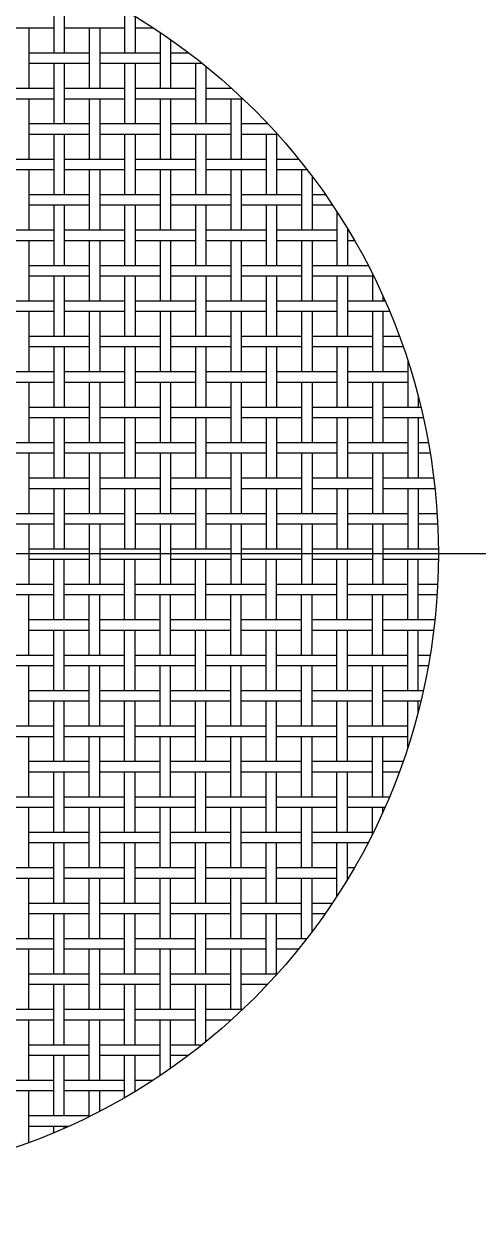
# Model space of a CAD drawing. Extents: x 0.5 to 96.1, y 0 to 68.5.
# Drawn here: x 49.28 to 60.16, y 25.85 to 54.21 of the extents above; entities that cross this region are included whole.
import ezdxf

# ---------------------------------------------------------------- set-up
doc = ezdxf.new("R2010")
doc.units = 0
doc.linetypes.add('CENTER', pattern=[50.8, 31.75, -6.35, 6.35, -6.35])
doc.layers.get('0').update_dxf_attribs({"linetype": 'CONTINUOUS'})
doc.layers.add('CENTER', color=1, linetype='CENTER')

msp = doc.modelspace()

# ---------------------------------------------------------------- linework, layer by layer
at = {"color": 7, "linetype": 'CONTINUOUS'}
for p, q in [((50.001, 54.953), (50.001, 53.51)), ((50.251, 54.953), (50.251, 53.51)), ((51.695, 54.525), (51.695, 53.51)), ((51.945, 54.378), (51.945, 53.51)), ((48.558, 54.107), (50.001, 54.107)), ((49.405, 54.107), (49.405, 52.663)), ((50.251, 54.107), (51.695, 54.107)), ((50.848, 54.107), (50.848, 52.663)), ((51.098, 54.107), (51.098, 52.663)), ((51.945, 54.107), (52.377, 54.107)), ((52.541, 53.998), (52.541, 52.663)), ((52.791, 53.827), (52.791, 52.663)), ((49.405, 53.51), (50.848, 53.51)), ((51.098, 53.51), (52.541, 53.51)), ((52.791, 53.51), (53.228, 53.51)), ((49.405, 53.26), (50.848, 53.26)), ((50.001, 53.26), (50.001, 51.817)), ((50.251, 53.26), (50.251, 51.817)), ((51.098, 53.26), (52.541, 53.26)), ((51.695, 53.26), (51.695, 51.817)), ((51.945, 53.26), (51.945, 51.817)), ((52.791, 53.26), (53.551, 53.26)), ((53.388, 53.26), (53.388, 51.817)), ((53.638, 53.19), (53.638, 51.817)), ((48.558, 52.663), (50.001, 52.663)), ((50.251, 52.663), (51.695, 52.663)), ((51.945, 52.663), (53.388, 52.663)), ((53.638, 52.663), (54.254, 52.663)), ((54.235, 52.681), (54.235, 52.663)), ((48.558, 52.413), (50.001, 52.413)), ((49.405, 52.413), (49.405, 50.97)), ((50.251, 52.413), (51.695, 52.413)), ((50.848, 52.413), (50.848, 50.97)), ((51.098, 52.413), (51.098, 50.97)), ((51.945, 52.413), (53.388, 52.413)), ((52.541, 52.413), (52.541, 50.97)), ((52.791, 52.413), (52.791, 50.97)), ((53.638, 52.413), (54.524, 52.413)), ((54.235, 52.413), (54.235, 50.97)), ((54.485, 52.413), (54.485, 50.97)), ((49.405, 51.817), (50.848, 51.817)), ((51.098, 51.817), (52.541, 51.817)), ((52.791, 51.817), (54.235, 51.817)), ((54.485, 51.817), (55.118, 51.817)), ((55.081, 51.856), (55.081, 51.817)), ((49.405, 51.567), (50.848, 51.567)), ((50.001, 51.567), (50.001, 50.123)), ((50.251, 51.567), (50.251, 50.123)), ((51.098, 51.567), (52.541, 51.567)), ((51.695, 51.567), (51.695, 50.123)), ((51.945, 51.567), (51.945, 50.123)), ((52.791, 51.567), (54.235, 51.567)), ((53.388, 51.567), (53.388, 50.123)), ((53.638, 51.567), (53.638, 50.123)), ((54.485, 51.567), (55.349, 51.567)), ((55.081, 51.567), (55.081, 50.123)), ((55.331, 51.567), (55.331, 50.123)), ((48.558, 50.97), (50.001, 50.97)), ((50.251, 50.97), (51.695, 50.97)), ((51.945, 50.97), (53.388, 50.97)), ((53.638, 50.97), (55.081, 50.97)), ((55.331, 50.97), (55.858, 50.97)), ((48.558, 50.72), (50.001, 50.72)), ((49.405, 50.72), (49.405, 49.277)), ((50.251, 50.72), (51.695, 50.72)), ((50.848, 50.72), (50.848, 49.277)), ((51.098, 50.72), (51.098, 49.277)), ((51.945, 50.72), (53.388, 50.72)), ((52.541, 50.72), (52.541, 49.277)), ((52.791, 50.72), (52.791, 49.277)), ((53.638, 50.72), (55.081, 50.72)), ((54.235, 50.72), (54.235, 49.277)), ((54.485, 50.72), (54.485, 49.277)), ((55.331, 50.72), (56.056, 50.72)), ((55.928, 50.72), (55.928, 49.277)), ((56.178, 50.561), (56.178, 49.277)), ((49.405, 50.123), (50.848, 50.123)), ((51.098, 50.123), (52.541, 50.123)), ((52.791, 50.123), (54.235, 50.123)), ((54.485, 50.123), (55.928, 50.123)), ((56.178, 50.123), (56.495, 50.123)), ((49.405, 49.873), (50.848, 49.873)), ((50.001, 49.873), (50.001, 48.43)), ((50.251, 49.873), (50.251, 48.43)), ((51.098, 49.873), (52.541, 49.873)), ((51.695, 49.873), (51.695, 48.43)), ((51.945, 49.873), (51.945, 48.43)), ((52.791, 49.873), (54.235, 49.873)), ((53.388, 49.873), (53.388, 48.43)), ((53.638, 49.873), (53.638, 48.43)), ((54.485, 49.873), (55.928, 49.873)), ((55.081, 49.873), (55.081, 48.43)), ((55.331, 49.873), (55.331, 48.43)), ((56.178, 49.873), (56.666, 49.873)), ((56.775, 49.709), (56.775, 48.43)), ((48.558, 49.277), (50.001, 49.277)), ((50.251, 49.277), (51.695, 49.277)), ((51.945, 49.277), (53.388, 49.277)), ((53.638, 49.277), (55.081, 49.277)), ((55.331, 49.277), (56.775, 49.277)), ((57.025, 49.311), (57.025, 48.43)), ((57.025, 49.277), (57.045, 49.277)), ((48.558, 49.027), (50.001, 49.027)), ((49.405, 49.027), (49.405, 47.583)), ((50.251, 49.027), (51.695, 49.027)), ((50.848, 49.027), (50.848, 47.583)), ((51.098, 49.027), (51.098, 47.583)), ((51.945, 49.027), (53.388, 49.027)), ((52.541, 49.027), (52.541, 47.583)), ((52.791, 49.027), (52.791, 47.583)), ((53.638, 49.027), (55.081, 49.027)), ((54.235, 49.027), (54.235, 47.583)), ((54.485, 49.027), (54.485, 47.583)), ((55.331, 49.027), (56.775, 49.027)), ((55.928, 49.027), (55.928, 47.583)), ((56.178, 49.027), (56.178, 47.583)), ((57.025, 49.027), (57.193, 49.027)), ((49.405, 48.43), (50.848, 48.43)), ((51.098, 48.43), (52.541, 48.43)), ((52.791, 48.43), (54.235, 48.43)), ((54.485, 48.43), (55.928, 48.43)), ((56.178, 48.43), (57.519, 48.43)), ((57.621, 48.229), (57.621, 47.583)), ((49.405, 48.18), (50.848, 48.18)), ((50.001, 48.18), (50.001, 46.737)), ((50.251, 48.18), (50.251, 46.737)), ((51.098, 48.18), (52.541, 48.18)), ((51.695, 48.18), (51.695, 46.737)), ((51.945, 48.18), (51.945, 46.737)), ((52.791, 48.18), (54.235, 48.18)), ((53.388, 48.18), (53.388, 46.737)), ((53.638, 48.18), (53.638, 46.737)), ((54.485, 48.18), (55.928, 48.18)), ((55.081, 48.18), (55.081, 46.737)), ((55.331, 48.18), (55.331, 46.737)), ((56.178, 48.18), (57.621, 48.18)), ((56.775, 48.18), (56.775, 46.737)), ((57.025, 48.18), (57.025, 46.737)), ((57.871, 47.703), (57.871, 47.583)), ((48.558, 47.583), (50.001, 47.583)), ((50.251, 47.583), (51.695, 47.583)), ((51.945, 47.583), (53.388, 47.583)), ((53.638, 47.583), (55.081, 47.583)), ((55.331, 47.583), (56.775, 47.583)), ((57.025, 47.583), (57.925, 47.583)), ((48.558, 47.333), (50.001, 47.333)), ((49.405, 47.333), (49.405, 45.89)), ((50.251, 47.333), (51.695, 47.333)), ((50.848, 47.333), (50.848, 45.89)), ((51.098, 47.333), (51.098, 45.89)), ((51.945, 47.333), (53.388, 47.333)), ((52.541, 47.333), (52.541, 45.89)), ((52.791, 47.333), (52.791, 45.89)), ((53.638, 47.333), (55.081, 47.333)), ((54.235, 47.333), (54.235, 45.89)), ((54.485, 47.333), (54.485, 45.89)), ((55.331, 47.333), (56.775, 47.333)), ((55.928, 47.333), (55.928, 45.89)), ((56.178, 47.333), (56.178, 45.89)), ((57.025, 47.333), (58.032, 47.333)), ((57.621, 47.333), (57.621, 45.89)), ((57.871, 47.333), (57.871, 45.89)), ((49.405, 46.737), (50.848, 46.737)), ((51.098, 46.737), (52.541, 46.737)), ((52.791, 46.737), (54.235, 46.737)), ((54.485, 46.737), (55.928, 46.737)), ((56.178, 46.737), (57.621, 46.737)), ((57.871, 46.737), (58.268, 46.737)), ((49.405, 46.487), (50.848, 46.487)), ((50.001, 46.487), (50.001, 45.043)), ((50.251, 46.487), (50.251, 45.043)), ((51.098, 46.487), (52.541, 46.487)), ((51.695, 46.487), (51.695, 45.043)), ((51.945, 46.487), (51.945, 45.043)), ((52.791, 46.487), (54.235, 46.487)), ((53.388, 46.487), (53.388, 45.043)), ((53.638, 46.487), (53.638, 45.043)), ((54.485, 46.487), (55.928, 46.487)), ((55.081, 46.487), (55.081, 45.043)), ((55.331, 46.487), (55.331, 45.043)), ((56.178, 46.487), (57.621, 46.487)), ((56.775, 46.487), (56.775, 45.043)), ((57.025, 46.487), (57.025, 45.043)), ((57.871, 46.487), (58.358, 46.487)), ((58.468, 46.159), (58.468, 45.043)), ((48.558, 45.89), (50.001, 45.89)), ((50.251, 45.89), (51.695, 45.89)), ((51.945, 45.89), (53.388, 45.89)), ((53.638, 45.89), (55.081, 45.89)), ((55.331, 45.89), (56.775, 45.89)), ((57.025, 45.89), (58.468, 45.89)), ((48.558, 45.64), (50.001, 45.64)), ((49.405, 45.64), (49.405, 44.197)), ((50.251, 45.64), (51.695, 45.64)), ((50.848, 45.64), (50.848, 44.197)), ((51.098, 45.64), (51.098, 44.197)), ((51.945, 45.64), (53.388, 45.64)), ((52.541, 45.64), (52.541, 44.197)), ((52.791, 45.64), (52.791, 44.197)), ((53.638, 45.64), (55.081, 45.64)), ((54.235, 45.64), (54.235, 44.197)), ((54.485, 45.64), (54.485, 44.197)), ((55.331, 45.64), (56.775, 45.64)), ((55.928, 45.64), (55.928, 44.197)), ((56.178, 45.64), (56.178, 44.197)), ((57.025, 45.64), (58.468, 45.64)), ((57.621, 45.64), (57.621, 44.197)), ((57.871, 45.64), (57.871, 44.197)), ((58.718, 45.302), (58.718, 45.043)), ((49.405, 45.043), (50.848, 45.043)), ((51.098, 45.043), (52.541, 45.043)), ((52.791, 45.043), (54.235, 45.043)), ((54.485, 45.043), (55.928, 45.043)), ((56.178, 45.043), (57.621, 45.043)), ((57.871, 45.043), (58.783, 45.043)), ((49.405, 44.793), (50.848, 44.793)), ((50.001, 44.793), (50.001, 43.35)), ((50.251, 44.793), (50.251, 43.35)), ((51.098, 44.793), (52.541, 44.793)), ((51.695, 44.793), (51.695, 43.35)), ((51.945, 44.793), (51.945, 43.35)), ((52.791, 44.793), (54.235, 44.793)), ((53.388, 44.793), (53.388, 43.35)), ((53.638, 44.793), (53.638, 43.35)), ((54.485, 44.793), (55.928, 44.793)), ((55.081, 44.793), (55.081, 43.35)), ((55.331, 44.793), (55.331, 43.35)), ((56.178, 44.793), (57.621, 44.793)), ((56.775, 44.793), (56.775, 43.35)), ((57.025, 44.793), (57.025, 43.35)), ((57.871, 44.793), (58.841, 44.793)), ((58.468, 44.793), (58.468, 43.35)), ((58.718, 44.793), (58.718, 43.35)), ((48.558, 44.197), (50.001, 44.197)), ((50.251, 44.197), (51.695, 44.197)), ((51.945, 44.197), (53.388, 44.197)), ((53.638, 44.197), (55.081, 44.197)), ((55.331, 44.197), (56.775, 44.197)), ((57.025, 44.197), (58.468, 44.197)), ((58.718, 44.197), (58.961, 44.197)), ((48.558, 43.947), (50.001, 43.947)), ((49.405, 43.947), (49.405, 42.503)), ((50.251, 43.947), (51.695, 43.947)), ((50.848, 43.947), (50.848, 42.503)), ((51.098, 43.947), (51.098, 42.503)), ((51.945, 43.947), (53.388, 43.947)), ((52.541, 43.947), (52.541, 42.503)), ((52.791, 43.947), (52.791, 42.503)), ((53.638, 43.947), (55.081, 43.947)), ((54.235, 43.947), (54.235, 42.503)), ((54.485, 43.947), (54.485, 42.503)), ((55.331, 43.947), (56.775, 43.947)), ((55.928, 43.947), (55.928, 42.503)), ((56.178, 43.947), (56.178, 42.503)), ((57.025, 43.947), (58.468, 43.947)), ((57.621, 43.947), (57.621, 42.503)), ((57.871, 43.947), (57.871, 42.503)), ((58.718, 43.947), (59.004, 43.947)), ((49.405, 43.35), (50.848, 43.35)), ((51.098, 43.35), (52.541, 43.35)), ((52.791, 43.35), (54.235, 43.35)), ((54.485, 43.35), (55.928, 43.35)), ((56.178, 43.35), (57.621, 43.35)), ((57.871, 43.35), (59.089, 43.35)), ((49.405, 43.1), (50.848, 43.1)), ((50.001, 43.1), (50.001, 41.657)), ((50.251, 43.1), (50.251, 41.657)), ((51.098, 43.1), (52.541, 43.1)), ((51.695, 43.1), (51.695, 41.657)), ((51.945, 43.1), (51.945, 41.657)), ((52.791, 43.1), (54.235, 43.1)), ((53.388, 43.1), (53.388, 41.657)), ((53.638, 43.1), (53.638, 41.657)), ((54.485, 43.1), (55.928, 43.1)), ((55.081, 43.1), (55.081, 41.657)), ((55.331, 43.1), (55.331, 41.657)), ((56.178, 43.1), (57.621, 43.1)), ((56.775, 43.1), (56.775, 41.657)), ((57.025, 43.1), (57.025, 41.657)), ((57.871, 43.1), (59.117, 43.1)), ((58.468, 43.1), (58.468, 41.657)), ((58.718, 43.1), (58.718, 41.657)), ((48.558, 42.503), (50.001, 42.503)), ((50.251, 42.503), (51.695, 42.503)), ((51.945, 42.503), (53.388, 42.503)), ((53.638, 42.503), (55.081, 42.503)), ((55.331, 42.503), (56.775, 42.503)), ((57.025, 42.503), (58.468, 42.503)), ((58.718, 42.503), (59.168, 42.503)), ((48.558, 42.253), (50.001, 42.253)), ((49.405, 42.253), (49.405, 40.81)), ((50.251, 42.253), (51.695, 42.253)), ((50.848, 42.253), (50.848, 40.81)), ((51.098, 42.253), (51.098, 40.81)), ((51.945, 42.253), (53.388, 42.253)), ((52.541, 42.253), (52.541, 40.81)), ((52.791, 42.253), (52.791, 40.81)), ((53.638, 42.253), (55.081, 42.253)), ((54.235, 42.253), (54.235, 40.81)), ((54.485, 42.253), (54.485, 40.81)), ((55.331, 42.253), (56.775, 42.253)), ((55.928, 42.253), (55.928, 40.81)), ((56.178, 42.253), (56.178, 40.81)), ((57.025, 42.253), (58.468, 42.253)), ((57.621, 42.253), (57.621, 40.81)), ((57.871, 42.253), (57.871, 40.81)), ((58.718, 42.253), (59.182, 42.253)), ((49.405, 41.657), (50.848, 41.657)), ((49.405, 41.407), (50.848, 41.407)), ((50.001, 39.963), (50.001, 41.407)), ((50.251, 39.963), (50.251, 41.407)), ((51.098, 41.657), (52.541, 41.657)), ((51.098, 41.407), (52.541, 41.407)), ((51.695, 39.963), (51.695, 41.407)), ((51.945, 39.963), (51.945, 41.407)), ((52.791, 41.657), (54.235, 41.657)), ((52.791, 41.407), (54.235, 41.407)), ((53.388, 39.963), (53.388, 41.407)), ((53.638, 39.963), (53.638, 41.407)), ((54.485, 41.657), (55.928, 41.657)), ((54.485, 41.407), (55.928, 41.407)), ((55.081, 39.963), (55.081, 41.407)), ((55.331, 39.963), (55.331, 41.407)), ((56.178, 41.657), (57.621, 41.657)), ((56.178, 41.407), (57.621, 41.407)), ((56.775, 39.963), (56.775, 41.407)), ((57.025, 39.963), (57.025, 41.407)), ((57.871, 41.657), (59.199, 41.657)), ((57.871, 41.407), (59.199, 41.407)), ((58.468, 39.963), (58.468, 41.407)), ((58.718, 39.963), (58.718, 41.407)), ((48.558, 40.81), (50.001, 40.81)), ((48.558, 40.56), (50.001, 40.56)), ((49.405, 39.117), (49.405, 40.56)), ((50.251, 40.81), (51.695, 40.81)), ((50.251, 40.56), (51.695, 40.56)), ((50.848, 39.117), (50.848, 40.56)), ((51.098, 39.117), (51.098, 40.56)), ((51.945, 40.81), (53.388, 40.81)), ((51.945, 40.56), (53.388, 40.56)), ((52.541, 39.117), (52.541, 40.56)), ((52.791, 39.117), (52.791, 40.56)), ((53.638, 40.81), (55.081, 40.81)), ((53.638, 40.56), (55.081, 40.56)), ((54.235, 39.117), (54.235, 40.56)), ((54.485, 39.117), (54.485, 40.56)), ((55.331, 40.81), (56.775, 40.81)), ((55.331, 40.56), (56.775, 40.56)), ((55.928, 39.117), (55.928, 40.56)), ((56.178, 39.117), (56.178, 40.56)), ((57.025, 40.81), (58.468, 40.81)), ((57.025, 40.56), (58.468, 40.56)), ((57.621, 39.117), (57.621, 40.56)), ((57.871, 39.117), (57.871, 40.56)), ((58.718, 40.81), (59.182, 40.81)), ((58.718, 40.56), (59.168, 40.56)), ((49.405, 39.963), (50.848, 39.963)), ((49.405, 39.713), (50.848, 39.713)), ((50.001, 38.27), (50.001, 39.713)), ((50.251, 38.27), (50.251, 39.713)), ((51.098, 39.963), (52.541, 39.963)), ((51.098, 39.713), (52.541, 39.713)), ((51.695, 38.27), (51.695, 39.713)), ((51.945, 38.27), (51.945, 39.713)), ((52.791, 39.963), (54.235, 39.963)), ((52.791, 39.713), (54.235, 39.713)), ((53.388, 38.27), (53.388, 39.713)), ((53.638, 38.27), (53.638, 39.713)), ((54.485, 39.963), (55.928, 39.963)), ((54.485, 39.713), (55.928, 39.713)), ((55.081, 38.27), (55.081, 39.713)), ((55.331, 38.27), (55.331, 39.713)), ((56.178, 39.963), (57.621, 39.963)), ((56.178, 39.713), (57.621, 39.713)), ((56.775, 38.27), (56.775, 39.713)), ((57.025, 38.27), (57.025, 39.713)), ((57.871, 39.963), (59.117, 39.963)), ((57.871, 39.713), (59.089, 39.713)), ((58.468, 38.27), (58.468, 39.713)), ((58.718, 38.27), (58.718, 39.713)), ((48.558, 39.117), (50.001, 39.117)), ((48.558, 38.867), (50.001, 38.867)), ((49.405, 37.423), (49.405, 38.867)), ((50.251, 39.117), (51.695, 39.117)), ((50.251, 38.867), (51.695, 38.867)), ((50.848, 37.423), (50.848, 38.867)), ((51.098, 37.423), (51.098, 38.867)), ((51.945, 39.117), (53.388, 39.117)), ((51.945, 38.867), (53.388, 38.867)), ((52.541, 37.423), (52.541, 38.867)), ((52.791, 37.423), (52.791, 38.867)), ((53.638, 39.117), (55.081, 39.117)), ((53.638, 38.867), (55.081, 38.867)), ((54.235, 37.423), (54.235, 38.867)), ((54.485, 37.423), (54.485, 38.867)), ((55.331, 39.117), (56.775, 39.117)), ((55.331, 38.867), (56.775, 38.867)), ((55.928, 37.423), (55.928, 38.867)), ((56.178, 37.423), (56.178, 38.867)), ((57.025, 39.117), (58.468, 39.117)), ((57.025, 38.867), (58.468, 38.867)), ((57.621, 37.423), (57.621, 38.867)), ((57.871, 37.423), (57.871, 38.867)), ((58.718, 39.117), (59.004, 39.117)), ((58.718, 38.867), (58.961, 38.867)), ((49.405, 38.27), (50.848, 38.27)), ((49.405, 38.02), (50.848, 38.02)), ((50.001, 36.577), (50.001, 38.02)), ((50.251, 36.577), (50.251, 38.02)), ((51.098, 38.27), (52.541, 38.27)), ((51.098, 38.02), (52.541, 38.02)), ((51.695, 36.577), (51.695, 38.02)), ((51.945, 36.577), (51.945, 38.02)), ((52.791, 38.27), (54.235, 38.27)), ((52.791, 38.02), (54.235, 38.02)), ((53.388, 36.577), (53.388, 38.02)), ((53.638, 36.577), (53.638, 38.02)), ((54.485, 38.27), (55.928, 38.27)), ((54.485, 38.02), (55.928, 38.02)), ((55.081, 36.577), (55.081, 38.02)), ((55.331, 36.577), (55.331, 38.02)), ((56.178, 38.27), (57.621, 38.27)), ((56.178, 38.02), (57.621, 38.02)), ((56.775, 36.577), (56.775, 38.02)), ((57.025, 36.577), (57.025, 38.02)), ((57.871, 38.27), (58.841, 38.27)), ((57.871, 38.02), (58.783, 38.02)), ((58.468, 36.904), (58.468, 38.02)), ((58.718, 37.761), (58.718, 38.02)), ((48.558, 37.423), (50.001, 37.423)), ((48.558, 37.173), (50.001, 37.173)), ((49.405, 35.73), (49.405, 37.173)), ((50.251, 37.423), (51.695, 37.423)), ((50.251, 37.173), (51.695, 37.173)), ((50.848, 35.73), (50.848, 37.173)), ((51.098, 35.73), (51.098, 37.173)), ((51.945, 37.423), (53.388, 37.423)), ((51.945, 37.173), (53.388, 37.173)), ((52.541, 35.73), (52.541, 37.173)), ((52.791, 35.73), (52.791, 37.173)), ((53.638, 37.423), (55.081, 37.423)), ((53.638, 37.173), (55.081, 37.173)), ((54.235, 35.73), (54.235, 37.173)), ((54.485, 35.73), (54.485, 37.173)), ((55.331, 37.423), (56.775, 37.423)), ((55.331, 37.173), (56.775, 37.173)), ((55.928, 35.73), (55.928, 37.173)), ((56.178, 35.73), (56.178, 37.173)), ((57.025, 37.423), (58.468, 37.423)), ((57.025, 37.173), (58.468, 37.173)), ((57.621, 35.73), (57.621, 37.173)), ((57.871, 35.73), (57.871, 37.173)), ((49.405, 36.577), (50.848, 36.577)), ((49.405, 36.327), (50.848, 36.327)), ((50.001, 34.883), (50.001, 36.327)), ((50.251, 34.883), (50.251, 36.327)), ((51.098, 36.577), (52.541, 36.577)), ((51.098, 36.327), (52.541, 36.327)), ((51.695, 34.883), (51.695, 36.327)), ((51.945, 34.883), (51.945, 36.327)), ((52.791, 36.577), (54.235, 36.577)), ((52.791, 36.327), (54.235, 36.327)), ((53.388, 34.883), (53.388, 36.327)), ((53.638, 34.883), (53.638, 36.327)), ((54.485, 36.577), (55.928, 36.577)), ((54.485, 36.327), (55.928, 36.327)), ((55.081, 34.883), (55.081, 36.327)), ((55.331, 34.883), (55.331, 36.327)), ((56.178, 36.577), (57.621, 36.577)), ((56.178, 36.327), (57.621, 36.327)), ((56.775, 34.883), (56.775, 36.327)), ((57.025, 34.883), (57.025, 36.327)), ((57.871, 36.577), (58.358, 36.577)), ((57.871, 36.327), (58.268, 36.327)), ((48.558, 35.73), (50.001, 35.73)), ((48.558, 35.48), (50.001, 35.48)), ((49.405, 34.037), (49.405, 35.48)), ((50.251, 35.73), (51.695, 35.73)), ((50.251, 35.48), (51.695, 35.48)), ((50.848, 34.037), (50.848, 35.48)), ((51.098, 34.037), (51.098, 35.48)), ((51.945, 35.73), (53.388, 35.73)), ((51.945, 35.48), (53.388, 35.48)), ((52.541, 34.037), (52.541, 35.48)), ((52.791, 34.037), (52.791, 35.48)), ((53.638, 35.73), (55.081, 35.73)), ((53.638, 35.48), (55.081, 35.48)), ((54.235, 34.037), (54.235, 35.48)), ((54.485, 34.037), (54.485, 35.48)), ((55.331, 35.73), (56.775, 35.73)), ((55.331, 35.48), (56.775, 35.48)), ((55.928, 34.037), (55.928, 35.48)), ((56.178, 34.037), (56.178, 35.48)), ((57.025, 35.73), (58.032, 35.73)), ((57.025, 35.48), (57.925, 35.48)), ((57.621, 34.834), (57.621, 35.48)), ((57.871, 35.36), (57.871, 35.48)), ((49.405, 34.883), (50.848, 34.883)), ((51.098, 34.883), (52.541, 34.883)), ((52.791, 34.883), (54.235, 34.883)), ((54.485, 34.883), (55.928, 34.883)), ((56.178, 34.883), (57.621, 34.883)), ((49.405, 34.633), (50.848, 34.633)), ((50.001, 33.19), (50.001, 34.633)), ((50.251, 33.19), (50.251, 34.633)), ((51.098, 34.633), (52.541, 34.633)), ((51.695, 33.19), (51.695, 34.633)), ((51.945, 33.19), (51.945, 34.633)), ((52.791, 34.633), (54.235, 34.633)), ((53.388, 33.19), (53.388, 34.633)), ((53.638, 33.19), (53.638, 34.633)), ((54.485, 34.633), (55.928, 34.633)), ((55.081, 33.19), (55.081, 34.633)), ((55.331, 33.19), (55.331, 34.633)), ((56.178, 34.633), (57.519, 34.633)), ((56.775, 33.354), (56.775, 34.633)), ((57.025, 33.752), (57.025, 34.633)), ((48.558, 34.037), (50.001, 34.037)), ((50.251, 34.037), (51.695, 34.037)), ((51.945, 34.037), (53.388, 34.037)), ((53.638, 34.037), (55.081, 34.037)), ((55.331, 34.037), (56.775, 34.037)), ((57.025, 34.037), (57.193, 34.037)), ((48.558, 33.787), (50.001, 33.787)), ((49.405, 32.343), (49.405, 33.787)), ((50.251, 33.787), (51.695, 33.787)), ((50.848, 32.343), (50.848, 33.787)), ((51.098, 32.343), (51.098, 33.787)), ((51.945, 33.787), (53.388, 33.787)), ((52.541, 32.343), (52.541, 33.787)), ((52.791, 32.343), (52.791, 33.787)), ((53.638, 33.787), (55.081, 33.787)), ((54.235, 32.343), (54.235, 33.787)), ((54.485, 32.343), (54.485, 33.787)), ((55.331, 33.787), (56.775, 33.787)), ((55.928, 32.343), (55.928, 33.787)), ((56.178, 32.503), (56.178, 33.787)), ((57.025, 33.787), (57.045, 33.787)), ((49.405, 33.19), (50.848, 33.19)), ((51.098, 33.19), (52.541, 33.19)), ((52.791, 33.19), (54.235, 33.19)), ((54.485, 33.19), (55.928, 33.19)), ((56.178, 33.19), (56.666, 33.19)), ((49.405, 32.94), (50.848, 32.94)), ((50.001, 31.497), (50.001, 32.94)), ((50.251, 31.497), (50.251, 32.94)), ((51.098, 32.94), (52.541, 32.94)), ((51.695, 31.497), (51.695, 32.94)), ((51.945, 31.497), (51.945, 32.94)), ((52.791, 32.94), (54.235, 32.94)), ((53.388, 31.497), (53.388, 32.94)), ((53.638, 31.497), (53.638, 32.94)), ((54.485, 32.94), (55.928, 32.94)), ((55.081, 31.497), (55.081, 32.94)), ((55.331, 31.497), (55.331, 32.94)), ((56.178, 32.94), (56.495, 32.94)), ((48.558, 32.343), (50.001, 32.343)), ((50.251, 32.343), (51.695, 32.343)), ((51.945, 32.343), (53.388, 32.343)), ((53.638, 32.343), (55.081, 32.343)), ((55.331, 32.343), (56.056, 32.343)), ((48.558, 32.093), (50.001, 32.093)), ((49.405, 30.65), (49.405, 32.093)), ((50.251, 32.093), (51.695, 32.093)), ((50.848, 30.65), (50.848, 32.093)), ((51.098, 30.65), (51.098, 32.093)), ((51.945, 32.093), (53.388, 32.093)), ((52.541, 30.65), (52.541, 32.093)), ((52.791, 30.65), (52.791, 32.093)), ((53.638, 32.093), (55.081, 32.093)), ((54.235, 30.65), (54.235, 32.093)), ((54.485, 30.65), (54.485, 32.093)), ((55.331, 32.093), (55.858, 32.093)), ((49.405, 31.497), (50.848, 31.497)), ((51.098, 31.497), (52.541, 31.497)), ((52.791, 31.497), (54.235, 31.497)), ((54.485, 31.497), (55.349, 31.497)), ((49.405, 31.247), (50.848, 31.247)), ((50.001, 29.803), (50.001, 31.247)), ((50.251, 29.803), (50.251, 31.247)), ((51.098, 31.247), (52.541, 31.247)), ((51.695, 29.803), (51.695, 31.247)), ((51.945, 29.803), (51.945, 31.247)), ((52.791, 31.247), (54.235, 31.247)), ((53.388, 29.803), (53.388, 31.247)), ((53.638, 29.873), (53.638, 31.247)), ((54.485, 31.247), (55.118, 31.247)), ((55.081, 31.208), (55.081, 31.247)), ((48.558, 30.65), (50.001, 30.65)), ((50.251, 30.65), (51.695, 30.65)), ((51.945, 30.65), (53.388, 30.65)), ((53.638, 30.65), (54.524, 30.65)), ((48.558, 30.4), (50.001, 30.4)), ((49.405, 28.957), (49.405, 30.4)), ((50.251, 30.4), (51.695, 30.4)), ((50.848, 28.957), (50.848, 30.4)), ((51.098, 28.957), (51.098, 30.4)), ((51.945, 30.4), (53.388, 30.4)), ((52.541, 29.065), (52.541, 30.4)), ((52.791, 29.236), (52.791, 30.4)), ((53.638, 30.4), (54.254, 30.4)), ((54.235, 30.383), (54.235, 30.4)), ((49.405, 29.803), (50.848, 29.803)), ((51.098, 29.803), (52.541, 29.803)), ((52.791, 29.803), (53.551, 29.803)), ((49.405, 29.553), (50.848, 29.553)), ((50.001, 28.11), (50.001, 29.553)), ((50.251, 28.11), (50.251, 29.553)), ((51.098, 29.553), (52.541, 29.553)), ((51.695, 28.539), (51.695, 29.553)), ((51.945, 28.686), (51.945, 29.553)), ((52.791, 29.553), (53.228, 29.553)), ((48.558, 28.957), (50.001, 28.957)), ((50.251, 28.957), (51.695, 28.957)), ((51.945, 28.957), (52.377, 28.957)), ((48.558, 28.707), (50.001, 28.707)), ((49.405, 27.464), (49.405, 28.707)), ((50.251, 28.707), (51.695, 28.707)), ((50.848, 28.086), (50.848, 28.707)), ((51.098, 28.212), (51.098, 28.707)), ((51.945, 28.707), (51.979, 28.707)), ((49.405, 28.11), (50.848, 28.11)), ((49.405, 27.86), (50.371, 27.86)), ((50.001, 27.699), (50.001, 27.86)), ((50.251, 27.807), (50.251, 27.86))]:
    msp.add_line(p, q, dxfattribs=at)
for radius in [25, 15]:
    msp.add_circle((44.2, 41.532), radius, dxfattribs=at)
at = {"layer": 'CENTER', "color": 1, "linetype": 'CENTER'}
msp.add_line((71.2, 41.532), (17.2, 41.532), dxfattribs=at)

doc.saveas('drawing.dxf')
